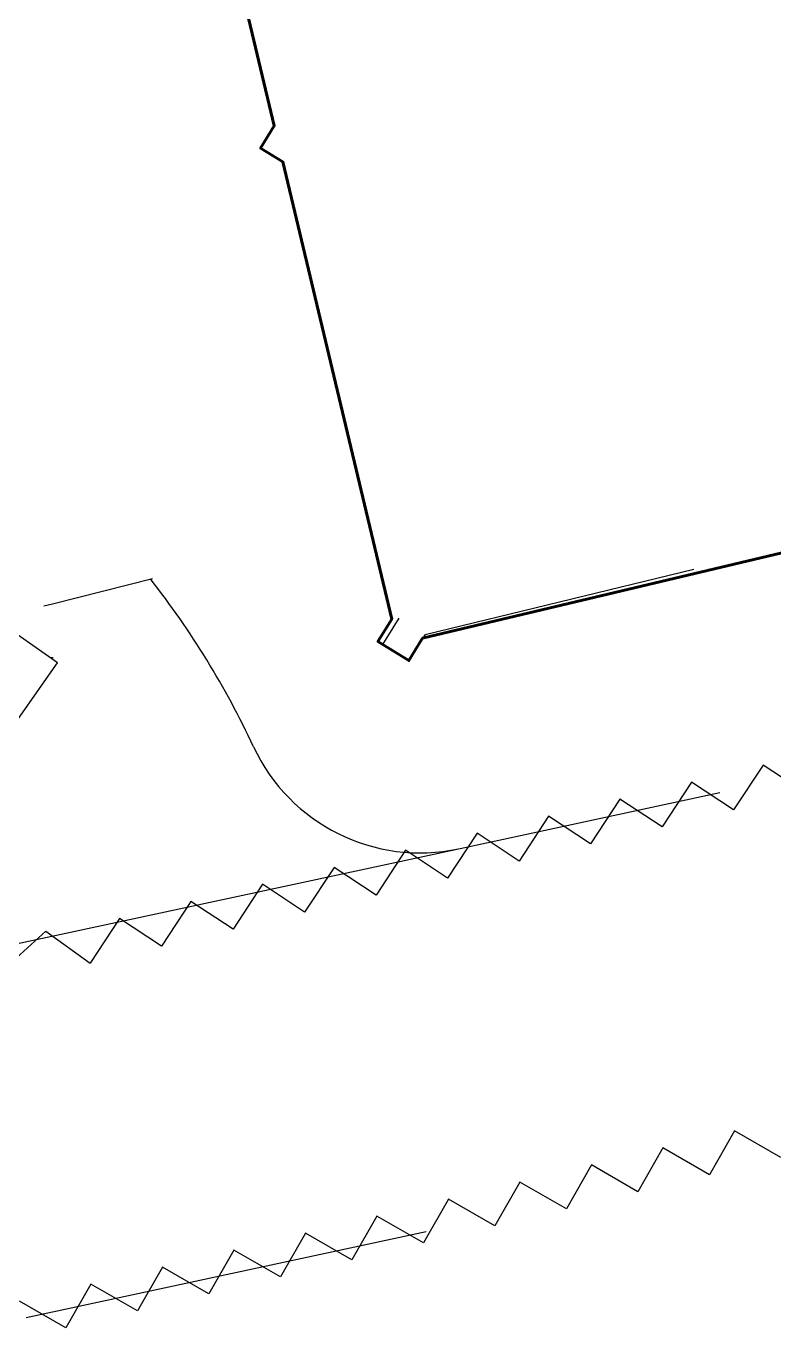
# Model space of a CAD drawing. Header units: millimetres. Extents: x 34038 to 35840, y 10511 to 10922.
# Drawn here: x 34110.74 to 34120.91, y 10617.28 to 10634.99 of the extents above; entities that cross this region are included whole.
import ezdxf

# ---------------------------------------------------------------- set-up
doc = ezdxf.new("R2010")
doc.units = ezdxf.units.MM
doc.layers.add('MANTER', color=150, linetype='Continuous')
doc.layers.add('PROJEÇÃO DAS EDIFICAÇÕES', color=4, linetype='Continuous', lineweight=60)

msp = doc.modelspace()

# ---------------------------------------------------------------- linework, layer by layer
for p, q in [((34116.166, 10626.712), (34119.822, 10627.598)), ((34111.094, 10627.129), (34112.457, 10627.471)), ((34110.978, 10627.101), (34111.094, 10627.129)), ((34115.808, 10626.932), (34115.588, 10626.575)), ((34116.166, 10626.712), (34115.946, 10626.355)), ((34115.946, 10626.355), (34115.588, 10626.575)), ((34111.106, 10626.391), (34111.075, 10626.391)), ((34120.763, 10624.933), (34120.362, 10624.324)), ((34121.335, 10624.556), (34120.763, 10624.933)), ((34119.79, 10624.702), (34119.389, 10624.092)), ((34120.362, 10624.324), (34119.79, 10624.702)), ((34116.704, 10623.814), (34120.177, 10624.56)), ((34118.817, 10624.47), (34118.417, 10623.861)), ((34119.389, 10624.092), (34118.817, 10624.47)), ((34117.844, 10624.238), (34117.444, 10623.629)), ((34118.417, 10623.861), (34117.844, 10624.238)), ((34116.872, 10624.007), (34116.471, 10623.397)), ((34117.444, 10623.629), (34116.872, 10624.007)), ((34109.436, 10622.253), (34116.704, 10623.814)), ((34115.899, 10623.775), (34115.498, 10623.166)), ((34116.471, 10623.397), (34115.899, 10623.775)), ((34114.926, 10623.543), (34114.525, 10622.934)), ((34115.498, 10623.166), (34114.926, 10623.543)), ((34113.953, 10623.312), (34113.553, 10622.702)), ((34114.525, 10622.934), (34113.953, 10623.312)), ((34112.98, 10623.08), (34112.58, 10622.471)), ((34113.553, 10622.702), (34112.98, 10623.08)), ((34112.008, 10622.849), (34111.607, 10622.239)), ((34112.58, 10622.471), (34112.008, 10622.849)), ((34110.457, 10622.177), (34111.007, 10622.676)), ((34111.007, 10622.676), (34111.607, 10622.239)), ((34120.374, 10619.958), (34120.033, 10619.363)), ((34120.374, 10619.958), (34120.033, 10619.363)), ((34121.006, 10619.595), (34120.374, 10619.958)), ((34121.006, 10619.595), (34120.374, 10619.958)), ((34119.401, 10619.726), (34119.06, 10619.131)), ((34119.401, 10619.726), (34119.06, 10619.131)), ((34120.033, 10619.363), (34119.401, 10619.726)), ((34120.033, 10619.363), (34119.401, 10619.726)), ((34118.428, 10619.495), (34118.088, 10618.9)), ((34118.428, 10619.495), (34118.088, 10618.9)), ((34119.06, 10619.131), (34118.428, 10619.495)), ((34119.06, 10619.131), (34118.428, 10619.495)), ((34117.456, 10619.263), (34117.115, 10618.668)), ((34117.456, 10619.263), (34117.115, 10618.668)), ((34118.088, 10618.9), (34117.456, 10619.263)), ((34118.088, 10618.9), (34117.456, 10619.263)), ((34116.483, 10619.031), (34116.142, 10618.436)), ((34116.483, 10619.031), (34116.142, 10618.436)), ((34117.115, 10618.668), (34116.483, 10619.031)), ((34117.115, 10618.668), (34116.483, 10619.031)), ((34115.51, 10618.8), (34115.169, 10618.205)), ((34115.51, 10618.8), (34115.169, 10618.205)), ((34116.142, 10618.436), (34115.51, 10618.8)), ((34116.142, 10618.436), (34115.51, 10618.8)), ((34110.736, 10617.419), (34116.182, 10618.588)), ((34114.537, 10618.568), (34114.196, 10617.973)), ((34114.537, 10618.568), (34114.196, 10617.973)), ((34115.169, 10618.205), (34114.537, 10618.568)), ((34115.169, 10618.205), (34114.537, 10618.568)), ((34113.564, 10618.336), (34113.224, 10617.741)), ((34113.564, 10618.336), (34113.224, 10617.741)), ((34114.196, 10617.973), (34113.564, 10618.336)), ((34114.196, 10617.973), (34113.564, 10618.336)), ((34112.592, 10618.105), (34112.251, 10617.51)), ((34112.592, 10618.105), (34112.251, 10617.51)), ((34113.224, 10617.741), (34112.592, 10618.105)), ((34113.224, 10617.741), (34112.592, 10618.105)), ((34111.619, 10617.873), (34111.278, 10617.278)), ((34111.619, 10617.873), (34111.278, 10617.278)), ((34112.251, 10617.51), (34111.619, 10617.873)), ((34112.251, 10617.51), (34111.619, 10617.873)), ((34111.278, 10617.278), (34110.646, 10617.641)), ((34111.278, 10617.278), (34110.646, 10617.641))]:
    msp.add_line(p, q)
msp.add_lwpolyline([(34109.611, 10624.116), (34111.163, 10626.325), (34104.616, 10630.923), (34103.064, 10628.714)], close=True)
for centre, radius, start, end in [((34103.226, 10620.24), 11.7, 24.9958, 38.1447), ((34116.096, 10626.24), 2.5, 204.9958, 282.1169)]:
    msp.add_arc(centre, radius, start, end)
msp.add_point((34115.946, 10626.355, 92.888))
at = {"layer": 'MANTER'}
msp.add_lwpolyline([(34112.63, 10639.852), (34114.112, 10633.629), (34113.926, 10633.326), (34114.229, 10633.14), (34115.711, 10626.917), (34115.524, 10626.614), (34115.946, 10626.355), (34116.132, 10626.658), (34122.355, 10628.139), (34122.658, 10627.953), (34122.845, 10628.256), (34129.067, 10629.738), (34129.37, 10629.551), (34129.557, 10629.854), (34135.78, 10631.336), (34136.083, 10631.15), (34136.269, 10631.453), (34142.492, 10632.935)], dxfattribs=at)
at = {"layer": 'PROJEÇÃO DAS EDIFICAÇÕES'}
msp.add_lwpolyline([(34112.63, 10639.852), (34114.112, 10633.629), (34113.926, 10633.326), (34114.229, 10633.14), (34115.711, 10626.917), (34115.524, 10626.614), (34115.946, 10626.355), (34116.132, 10626.658), (34122.355, 10628.139), (34122.658, 10627.953), (34122.845, 10628.256), (34129.067, 10629.738), (34129.37, 10629.551), (34129.557, 10629.854), (34135.78, 10631.336), (34136.083, 10631.15), (34136.269, 10631.453), (34142.492, 10632.935)], dxfattribs=at)

doc.saveas('drawing.dxf')
